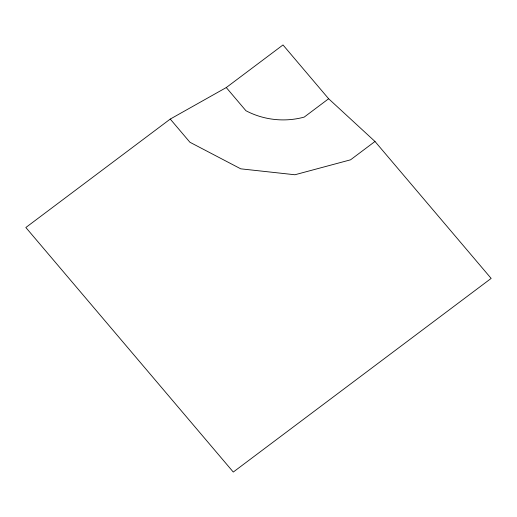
<?xml version="1.0" encoding="UTF-8"?>
<svg xmlns="http://www.w3.org/2000/svg" width="517" height="517" viewBox="0 0 517 517"><rect width="100%" height="100%" fill="white"/><g stroke="black" fill="none" stroke-linecap="round" stroke-linejoin="round"><path stroke-width="0.78" d="M170.255 119.072L25.85 227.506L233.283 472.047L491.15 278.411L374.987 141.471L328.638 98.753L282.999 44.953L226.272 87.554L170.255 119.072L189.913 142.246L240.754 168.833L294.929 174.759L350.552 159.818L374.987 141.471M328.638 98.753L304.196 117.1A75.928 71.527 3.7 0 1 245.93 110.728L226.272 87.554"/></g></svg>
